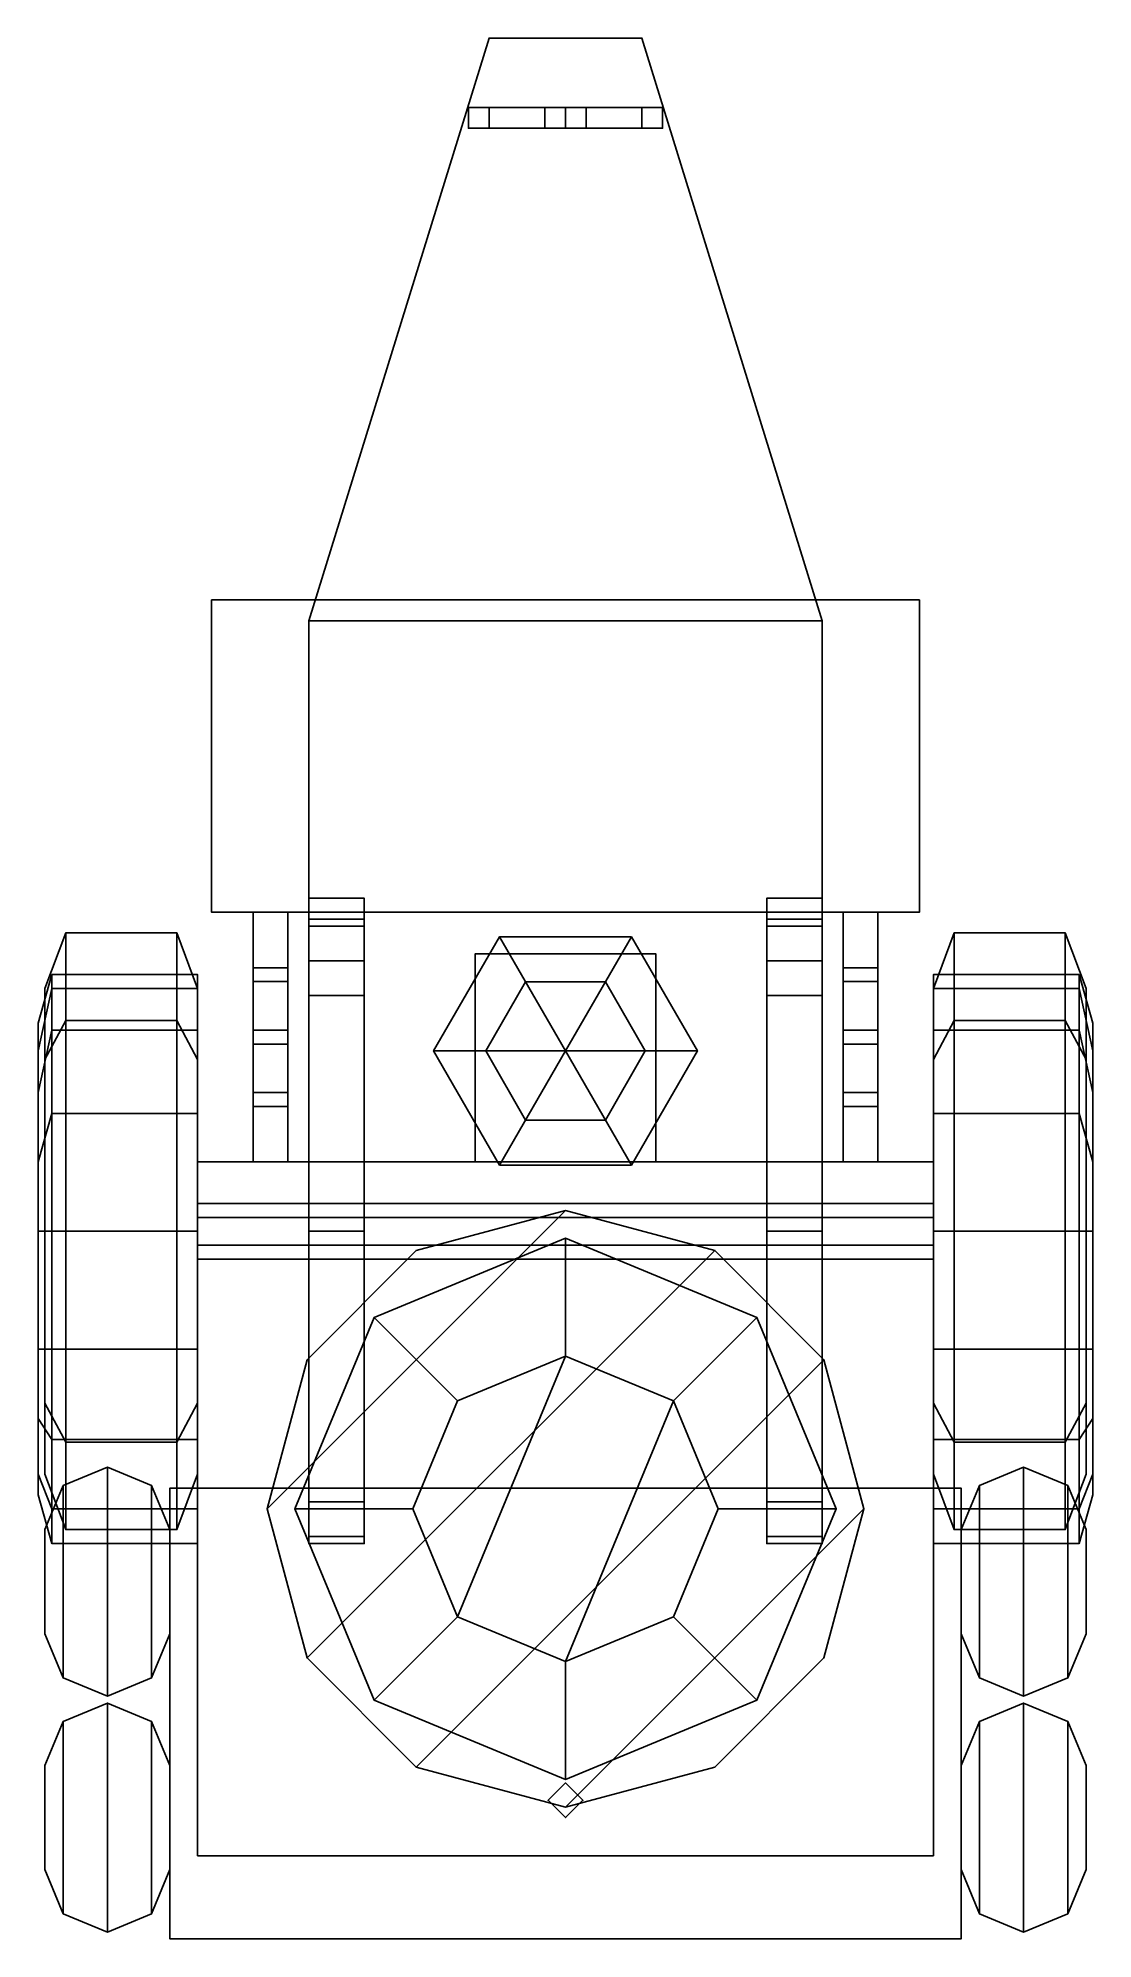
# Model space of a CAD drawing. Header units: millimetres. Extents: x -0.76 to 3, y -1.02 to 7.5.
# Drawn here: x -0.76 to 0.76, y -1.02 to 1.72 of the extents above.
import ezdxf

# ---------------------------------------------------------------- set-up
doc = ezdxf.new("R2010")
doc.units = ezdxf.units.MM
doc.layers.add('mudguards', color=6, linetype='Continuous')
doc.layers.add('wheels', color=2, linetype='Continuous')

msp = doc.modelspace()

# ---------------------------------------------------------------- linework, layer by layer
for points in [[(-0.11, 1.72, 0.68), (-0.37, 0.88, 0.68), (-0.37, 0.88, 0.75), (-0.11, 1.72, 0.75)], [(0.11, 1.72, 0.68), (0.37, 0.88, 0.68), (-0.37, 0.88, 0.68), (-0.11, 1.72, 0.68)], [(-0.11, 1.72, 0.75), (-0.37, 0.88, 0.75), (0.37, 0.88, 0.75), (0.11, 1.72, 0.75)], [(0.11, 1.72, 0.75), (0.11, 1.72, 0.68), (-0.11, 1.72, 0.68), (-0.11, 1.72, 0.75)], [(0.37, 0.88, 0.75), (0.37, 0.88, 0.68), (0.11, 1.72, 0.68), (0.11, 1.72, 0.75)], [(-0.14, 1.62, 0.68), (-0.03, 1.62), (-0.03, 1.59), (-0.14, 1.59, 0.68)], [(-0.11, 1.62, 0.68), (0, 1.62), (-0.03, 1.62), (-0.14, 1.62, 0.68)], [(0, 1.59), (0, 1.62), (-0.11, 1.62, 0.68), (-0.11, 1.59, 0.68)], [(-0.03, 1.59), (-0.03, 1.62), (0, 1.62), (0, 1.59)], [(0, 1.62), (0, 1.59), (0.11, 1.59, 0.68), (0.11, 1.62, 0.68)], [(0.14, 1.62, 0.68), (0.03, 1.62), (0, 1.62), (0.11, 1.62, 0.68)], [(0.03, 1.62), (0.03, 1.59), (0, 1.59), (0, 1.62)], [(0.14, 1.59, 0.68), (0.03, 1.59), (0.03, 1.62), (0.14, 1.62, 0.68)], [(-0.14, 1.59, 0.68), (-0.03, 1.59), (0, 1.59), (-0.11, 1.59, 0.68)], [(0.11, 1.59, 0.68), (0, 1.59), (0.03, 1.59), (0.14, 1.59, 0.68)], [(-0.51, 0.91, 0.75), (-0.51, 0.46, 0.75), (-0.51, 0.46, 1.33), (-0.51, 0.91, 1.33)], [(0.51, 0.91, 1.33), (0.51, 0.91, 0.75), (-0.51, 0.91, 0.75), (-0.51, 0.91, 1.33)], [(0.51, 0.91, 0.75), (0.51, 0.46, 0.75), (-0.51, 0.46, 0.75), (-0.51, 0.91, 0.75)], [(-0.51, 0.91, 1.33), (-0.51, 0.46, 1.33), (0.51, 0.46, 1.33), (0.51, 0.91, 1.33)], [(0.51, 0.46, 1.33), (0.51, 0.46, 0.75), (0.51, 0.91, 0.75), (0.51, 0.91, 1.33)], [(-0.37, 0.88, 0.68), (-0.37, -0.37, 0.68), (-0.37, -0.37, 0.75), (-0.37, 0.88, 0.75)], [(0.37, 0.88, 0.68), (0.37, -0.37, 0.68), (-0.37, -0.37, 0.68), (-0.37, 0.88, 0.68)], [(0.37, 0.88, 0.75), (0.37, 0.88, 0.68), (-0.37, 0.88, 0.68), (-0.37, 0.88, 0.75)], [(-0.37, 0.88, 0.75), (-0.37, -0.37, 0.75), (0.37, -0.37, 0.75), (0.37, 0.88, 0.75)], [(-0.37, 0.88, 0.75), (-0.37, 0.88, 0.68), (0.37, 0.88, 0.68), (0.37, 0.88, 0.75)], [(0.37, -0.37, 0.75), (0.37, -0.37, 0.68), (0.37, 0.88, 0.68), (0.37, 0.88, 0.75)], [(-0.29, 0.48, 0.68), (-0.29, 0.44, 0.62), (-0.37, 0.44, 0.62), (-0.37, 0.48, 0.68)], [(-0.37, 0.44, 0.62), (-0.37, 0.39, 0.62), (-0.37, 0.34, 0.68), (-0.37, 0.48, 0.68)], [(-0.29, 0.34, 0.68), (-0.29, 0.39, 0.62), (-0.29, 0.44, 0.62), (-0.29, 0.48, 0.68)], [(0.29, 0.44, 0.62), (0.29, 0.39, 0.62), (0.29, 0.34, 0.68), (0.29, 0.48, 0.68)], [(0.37, 0.48, 0.68), (0.37, 0.44, 0.62), (0.29, 0.44, 0.62), (0.29, 0.48, 0.68)], [(0.37, 0.34, 0.68), (0.37, 0.39, 0.62), (0.37, 0.44, 0.62), (0.37, 0.48, 0.68)], [(-0.51, 0.46, 1.33), (-0.51, 0.46, 0.75), (0.51, 0.46, 0.75), (0.51, 0.46, 1.33)], [(-0.45, 0.46, 0.8), (-0.45, 0.1, 0.8), (-0.45, 0.1, 0.84), (-0.45, 0.46, 0.84)], [(-0.4, 0.46, 0.8), (-0.4, 0.1, 0.8), (-0.45, 0.1, 0.8), (-0.45, 0.46, 0.8)], [(-0.45, 0.46, 0.84), (-0.45, 0.1, 0.84), (-0.4, 0.1, 0.84), (-0.4, 0.46, 0.84)], [(-0.45, 0.46, 1.16), (-0.45, 0.1, 1.16), (-0.45, 0.1, 1.2), (-0.45, 0.46, 1.2)], [(-0.4, 0.46, 1.16), (-0.4, 0.1, 1.16), (-0.45, 0.1, 1.16), (-0.45, 0.46, 1.16)], [(-0.45, 0.46, 1.2), (-0.45, 0.1, 1.2), (-0.4, 0.1, 1.2), (-0.4, 0.46, 1.2)], [(-0.4, 0.1, 0.84), (-0.4, 0.1, 0.8), (-0.4, 0.46, 0.8), (-0.4, 0.46, 0.84)], [(-0.4, 0.1, 1.2), (-0.4, 0.1, 1.16), (-0.4, 0.46, 1.16), (-0.4, 0.46, 1.2)], [(-0.29, 0.44, 0.62), (-0.29, 0.45, 0.58), (-0.37, 0.45, 0.58), (-0.37, 0.44, 0.62)], [(-0.37, 0.45, 0.58), (-0.37, 0.39, 0.57), (-0.37, 0.39, 0.62), (-0.37, 0.44, 0.62)], [(-0.29, 0.45, 0.56), (-0.29, 0, 0.46), (-0.37, 0, 0.46), (-0.37, 0.45, 0.56)], [(-0.37, 0.45, 0.56), (-0.37, 0, 0.46), (-0.37, 0, 0.51), (-0.37, 0.45, 0.58)], [(-0.37, 0.45, 0.58), (-0.37, 0, 0.51), (-0.29, 0, 0.51), (-0.29, 0.45, 0.58)], [(-0.29, 0.45, 0.58), (-0.29, 0.45, 0.56), (-0.37, 0.45, 0.56), (-0.37, 0.45, 0.58)], [(-0.29, 0.39, 0.62), (-0.29, 0.39, 0.57), (-0.29, 0.45, 0.58), (-0.29, 0.44, 0.62)], [(-0.29, 0, 0.51), (-0.29, 0, 0.46), (-0.29, 0.45, 0.56), (-0.29, 0.45, 0.58)], [(0.29, 0.45, 0.56), (0.29, 0, 0.46), (0.29, 0, 0.51), (0.29, 0.45, 0.58)], [(0.29, 0.45, 0.58), (0.29, 0, 0.51), (0.37, 0, 0.51), (0.37, 0.45, 0.58)], [(0.37, 0.45, 0.58), (0.37, 0.45, 0.56), (0.29, 0.45, 0.56), (0.29, 0.45, 0.58)], [(0.37, 0.45, 0.56), (0.37, 0, 0.46), (0.29, 0, 0.46), (0.29, 0.45, 0.56)], [(0.29, 0.45, 0.58), (0.29, 0.39, 0.57), (0.29, 0.39, 0.62), (0.29, 0.44, 0.62)], [(0.37, 0.44, 0.62), (0.37, 0.45, 0.58), (0.29, 0.45, 0.58), (0.29, 0.44, 0.62)], [(0.37, 0, 0.51), (0.37, 0, 0.46), (0.37, 0.45, 0.56), (0.37, 0.45, 0.58)], [(0.37, 0.39, 0.62), (0.37, 0.39, 0.57), (0.37, 0.45, 0.58), (0.37, 0.44, 0.62)], [(0.4, 0.46, 1.16), (0.4, 0.1, 1.16), (0.4, 0.1, 1.2), (0.4, 0.46, 1.2)], [(0.4, 0.46, 1.2), (0.4, 0.1, 1.2), (0.45, 0.1, 1.2), (0.45, 0.46, 1.2)], [(0.45, 0.46, 1.16), (0.45, 0.1, 1.16), (0.4, 0.1, 1.16), (0.4, 0.46, 1.16)], [(0.4, 0.46, 0.8), (0.4, 0.1, 0.8), (0.4, 0.1, 0.84), (0.4, 0.46, 0.84)], [(0.45, 0.46, 0.8), (0.45, 0.1, 0.8), (0.4, 0.1, 0.8), (0.4, 0.46, 0.8)], [(0.4, 0.46, 0.84), (0.4, 0.1, 0.84), (0.45, 0.1, 0.84), (0.45, 0.46, 0.84)], [(0.45, 0.1, 1.2), (0.45, 0.1, 1.16), (0.45, 0.46, 1.16), (0.45, 0.46, 1.2)], [(0.45, 0.1, 0.84), (0.45, 0.1, 0.8), (0.45, 0.46, 0.8), (0.45, 0.46, 0.84)], [(-0.095, 0.4245, 2.5), (-0.19, 0.26, 2.5), (0, 0.26, 2.64)], [(0.095, 0.4245, 2.5), (-0.095, 0.4245, 2.5), (0, 0.26, 2.64)], [(0.19, 0.26, 2.5), (0.095, 0.4245, 2.5), (0, 0.26, 2.64)], [(-0.37, 0.39, 0.62), (-0.37, 0.39, 0.57), (-0.29, 0.39, 0.57), (-0.29, 0.39, 0.62)], [(-0.37, 0.34, 0.68), (-0.37, 0.39, 0.62), (-0.29, 0.39, 0.62), (-0.29, 0.34, 0.68)], [(-0.13, 0.1, 1.03), (-0.13, 0.1, 1.03), (-0.13, 0.1, 1.33), (-0.13, 0.4, 1.33)], [(-0.13, 0.4, 1.33), (-0.13, 0.1, 1.33), (0.13, 0.1, 1.33), (0.13, 0.4, 1.33)], [(0.13, 0.4, 1.33), (0.13, 0.1, 1.03), (-0.13, 0.1, 1.03), (-0.13, 0.4, 1.33)], [(0.13, 0.1, 1.33), (0.13, 0.1, 1.03), (0.13, 0.1, 1.03), (0.13, 0.4, 1.33)], [(0.29, 0.34, 0.68), (0.29, 0.39, 0.62), (0.37, 0.39, 0.62), (0.37, 0.34, 0.68)], [(0.29, 0.39, 0.62), (0.29, 0.39, 0.57), (0.37, 0.39, 0.57), (0.37, 0.39, 0.62)], [(-0.4, 0.38, 1.16), (-0.4, 0.38, 0.84), (-0.45, 0.38, 0.84), (-0.45, 0.38, 1.16)], [(-0.45, 0.38, 0.84), (-0.45, 0.36, 0.84), (-0.45, 0.36, 1.16), (-0.45, 0.38, 1.16)], [(-0.45, 0.36, 1.16), (-0.45, 0.36, 0.84), (-0.4, 0.36, 0.84), (-0.4, 0.36, 1.16)], [(-0.4, 0.36, 1.16), (-0.4, 0.36, 0.84), (-0.4, 0.38, 0.84), (-0.4, 0.38, 1.16)], [(-0.0575, 0.3596, 1.33), (-0.115, 0.26, 1.33), (-0.115, 0.26, 2.5), (-0.0575, 0.3596, 2.5)], [(0.0575, 0.3596, 1.33), (-0.0575, 0.3596, 1.33), (-0.0575, 0.3596, 2.5), (0.0575, 0.3596, 2.5)], [(0.115, 0.26, 1.33), (0.0575, 0.3596, 1.33), (0.0575, 0.3596, 2.5), (0.115, 0.26, 2.5)], [(0.4, 0.38, 0.84), (0.4, 0.36, 0.84), (0.4, 0.36, 1.16), (0.4, 0.38, 1.16)], [(0.45, 0.38, 1.16), (0.45, 0.38, 0.84), (0.4, 0.38, 0.84), (0.4, 0.38, 1.16)], [(0.4, 0.36, 1.16), (0.4, 0.36, 0.84), (0.45, 0.36, 0.84), (0.45, 0.36, 1.16)], [(0.45, 0.36, 1.16), (0.45, 0.36, 0.84), (0.45, 0.38, 0.84), (0.45, 0.38, 1.16)], [(-0.45, 0.29, 0.84), (-0.45, 0.27, 0.84), (-0.45, 0.27, 1.16), (-0.45, 0.29, 1.16)], [(-0.4, 0.29, 1.16), (-0.4, 0.29, 0.84), (-0.45, 0.29, 0.84), (-0.45, 0.29, 1.16)], [(-0.4, 0.27, 1.16), (-0.4, 0.27, 0.84), (-0.4, 0.29, 0.84), (-0.4, 0.29, 1.16)], [(0.45, 0.29, 1.16), (0.45, 0.29, 0.84), (0.4, 0.29, 0.84), (0.4, 0.29, 1.16)], [(0.4, 0.29, 0.84), (0.4, 0.27, 0.84), (0.4, 0.27, 1.16), (0.4, 0.29, 1.16)], [(0.45, 0.27, 1.16), (0.45, 0.27, 0.84), (0.45, 0.29, 0.84), (0.45, 0.29, 1.16)], [(-0.45, 0.27, 1.16), (-0.45, 0.27, 0.84), (-0.4, 0.27, 0.84), (-0.4, 0.27, 1.16)], [(-0.19, 0.26, 2.5), (-0.095, 0.0955, 2.5), (0, 0.26, 2.64)], [(-0.115, 0.26, 1.33), (-0.0575, 0.1604, 1.33), (-0.0575, 0.1604, 2.5), (-0.115, 0.26, 2.5)], [(-0.095, 0.0955, 2.5), (0.095, 0.0955, 2.5), (0, 0.26, 2.64)], [(0.095, 0.0955, 2.5), (0.19, 0.26, 2.5), (0, 0.26, 2.64)], [(0.0575, 0.1604, 1.33), (0.115, 0.26, 1.33), (0.115, 0.26, 2.5), (0.0575, 0.1604, 2.5)], [(0.4, 0.27, 1.16), (0.4, 0.27, 0.84), (0.45, 0.27, 0.84), (0.45, 0.27, 1.16)], [(-0.45, 0.2, 0.84), (-0.45, 0.18, 0.84), (-0.45, 0.18, 1.16), (-0.45, 0.2, 1.16)], [(-0.4, 0.2, 1.16), (-0.4, 0.2, 0.84), (-0.45, 0.2, 0.84), (-0.45, 0.2, 1.16)], [(-0.4, 0.18, 1.16), (-0.4, 0.18, 0.84), (-0.4, 0.2, 0.84), (-0.4, 0.2, 1.16)], [(0.4, 0.2, 0.84), (0.4, 0.18, 0.84), (0.4, 0.18, 1.16), (0.4, 0.2, 1.16)], [(0.45, 0.2, 1.16), (0.45, 0.2, 0.84), (0.4, 0.2, 0.84), (0.4, 0.2, 1.16)], [(0.45, 0.18, 1.16), (0.45, 0.18, 0.84), (0.45, 0.2, 0.84), (0.45, 0.2, 1.16)], [(-0.45, 0.18, 1.16), (-0.45, 0.18, 0.84), (-0.4, 0.18, 0.84), (-0.4, 0.18, 1.16)], [(0.4, 0.18, 1.16), (0.4, 0.18, 0.84), (0.45, 0.18, 0.84), (0.45, 0.18, 1.16)], [(-0.0575, 0.1604, 1.33), (0.0575, 0.1604, 1.33), (0.0575, 0.1604, 2.5), (-0.0575, 0.1604, 2.5)], [(-0.53, 0.1, 0.8), (-0.53, -0.9, 0.8), (-0.53, -0.9, 1.33), (-0.53, 0.1, 1.33)], [(-0.53, 0.1, 1.33), (-0.53, -0.9, 1.33), (0.53, -0.9, 1.33), (0.53, 0.1, 1.33)], [(0.53, 0.1, 1.33), (0.53, 0.1, 0.8), (-0.53, 0.1, 0.8), (-0.53, 0.1, 1.33)], [(0.53, 0.1, 0.8), (0.53, -0.9, 0.8), (-0.53, -0.9, 0.8), (-0.53, 0.1, 0.8)], [(0.53, -0.9, 1.33), (0.53, -0.9, 0.8), (0.53, 0.1, 0.8), (0.53, 0.1, 1.33)], [(-0.215, -0.0276, 1.35), (-0.3724, -0.185, 1.35), (-0.43, -0.4, 1.35), (0, 0.03, 1.35)], [(0, 0.03, 1.35), (-0.43, -0.4, 1.35), (-0.3724, -0.615, 1.35), (0.215, -0.0276, 1.35)], [(0, 0.03, 1.33), (-0.215, -0.0276, 1.33), (-0.215, -0.0276, 1.35), (0, 0.03, 1.35)], [(0.215, -0.0276, 1.33), (0, 0.03, 1.33), (0, 0.03, 1.35), (0.215, -0.0276, 1.35)], [(-0.37, 0, 0.51), (-0.37, 0, 0.46), (-0.37, -0.45, 0.56), (-0.37, -0.45, 0.58)], [(-0.37, -0.45, 0.56), (-0.37, 0, 0.46), (-0.29, 0, 0.46), (-0.29, -0.45, 0.56)], [(-0.29, -0.45, 0.58), (-0.29, 0, 0.51), (-0.37, 0, 0.51), (-0.37, -0.45, 0.58)], [(-0.29, -0.45, 0.56), (-0.29, 0, 0.46), (-0.29, 0, 0.51), (-0.29, -0.45, 0.58)], [(0.29, -0.45, 0.56), (0.29, 0, 0.46), (0.37, 0, 0.46), (0.37, -0.45, 0.56)], [(0.37, -0.45, 0.58), (0.37, 0, 0.51), (0.29, 0, 0.51), (0.29, -0.45, 0.58)], [(0.29, 0, 0.51), (0.29, 0, 0.46), (0.29, -0.45, 0.56), (0.29, -0.45, 0.58)], [(0.37, -0.45, 0.56), (0.37, 0, 0.46), (0.37, 0, 0.51), (0.37, -0.45, 0.58)], [(0, -0.01, 1.35), (-0.2758, -0.1242, 1.35), (-0.1556, -0.2444, 1.46), (0, -0.18, 1.46)], [(0.2758, -0.1242, 1.35), (0, -0.01, 1.35), (0, -0.18, 1.46), (0.1556, -0.2444, 1.46)], [(-0.215, -0.0276, 1.33), (-0.3724, -0.185, 1.33), (-0.3724, -0.185, 1.35), (-0.215, -0.0276, 1.35)], [(0.215, -0.0276, 1.35), (-0.3724, -0.615, 1.35), (-0.215, -0.7724, 1.35), (0.3724, -0.185, 1.35)], [(0.3724, -0.185, 1.33), (0.215, -0.0276, 1.33), (0.215, -0.0276, 1.35), (0.3724, -0.185, 1.35)], [(-0.2758, -0.1242, 1.35), (-0.39, -0.4, 1.35), (-0.22, -0.4, 1.46), (-0.1556, -0.2444, 1.46)], [(0.39, -0.4, 1.35), (0.2758, -0.1242, 1.35), (0.1556, -0.2444, 1.46), (0.22, -0.4, 1.46)], [(-0.3724, -0.185, 1.33), (-0.43, -0.4, 1.33), (-0.43, -0.4, 1.35), (-0.3724, -0.185, 1.35)], [(-0.1556, -0.2444, 1.5), (-0.22, -0.4, 1.5), (-0.1556, -0.5556, 1.5), (0, -0.18, 1.5)], [(0.3724, -0.185, 1.35), (-0.215, -0.7724, 1.35), (0, -0.83, 1.35), (0.43, -0.4, 1.35)], [(0, -0.18, 1.46), (-0.1556, -0.2444, 1.46), (-0.1556, -0.2444, 1.5), (0, -0.18, 1.5)], [(0, -0.18, 1.5), (-0.1556, -0.5556, 1.5), (0, -0.62, 1.5), (0.1556, -0.2444, 1.5)], [(0.1556, -0.2444, 1.46), (0, -0.18, 1.46), (0, -0.18, 1.5), (0.1556, -0.2444, 1.5)], [(0.43, -0.4, 1.33), (0.3724, -0.185, 1.33), (0.3724, -0.185, 1.35), (0.43, -0.4, 1.35)], [(-0.1556, -0.2444, 1.46), (-0.22, -0.4, 1.46), (-0.22, -0.4, 1.5), (-0.1556, -0.2444, 1.5)], [(0.1556, -0.2444, 1.5), (0, -0.62, 1.5), (0.1556, -0.5556, 1.5), (0.22, -0.4, 1.5)], [(0.22, -0.4, 1.46), (0.1556, -0.2444, 1.46), (0.1556, -0.2444, 1.5), (0.22, -0.4, 1.5)], [(-0.66, -0.34, 0.81), (-0.7236, -0.3664, 0.81), (-0.7236, -0.3664, 1.16), (-0.66, -0.34, 1.16)], [(-0.66, -0.67, 0.81), (-0.7236, -0.6436, 0.81), (-0.7236, -0.3664, 0.81), (-0.66, -0.34, 0.81)], [(-0.66, -0.34, 1.16), (-0.7236, -0.3664, 1.16), (-0.7236, -0.6436, 1.16), (-0.66, -0.67, 1.16)], [(-0.5964, -0.3664, 0.81), (-0.66, -0.34, 0.81), (-0.66, -0.34, 1.16), (-0.5964, -0.3664, 1.16)], [(-0.5964, -0.6436, 0.81), (-0.66, -0.67, 0.81), (-0.66, -0.34, 0.81), (-0.5964, -0.3664, 0.81)], [(-0.5964, -0.3664, 1.16), (-0.66, -0.34, 1.16), (-0.66, -0.67, 1.16), (-0.5964, -0.6436, 1.16)], [(0.66, -0.34, 0.81), (0.5964, -0.3664, 0.81), (0.5964, -0.3664, 1.16), (0.66, -0.34, 1.16)], [(0.66, -0.34, 1.16), (0.5964, -0.3664, 1.16), (0.5964, -0.6436, 1.16), (0.66, -0.67, 1.16)], [(0.66, -0.67, 0.81), (0.5964, -0.6436, 0.81), (0.5964, -0.3664, 0.81), (0.66, -0.34, 0.81)], [(0.7236, -0.3664, 0.81), (0.66, -0.34, 0.81), (0.66, -0.34, 1.16), (0.7236, -0.3664, 1.16)], [(0.7236, -0.3664, 1.16), (0.66, -0.34, 1.16), (0.66, -0.67, 1.16), (0.7236, -0.6436, 1.16)], [(0.7236, -0.6436, 0.81), (0.66, -0.67, 0.81), (0.66, -0.34, 0.81), (0.7236, -0.3664, 0.81)], [(-0.7236, -0.3664, 0.81), (-0.75, -0.43, 0.81), (-0.75, -0.43, 1.16), (-0.7236, -0.3664, 1.16)], [(-0.7236, -0.6436, 0.81), (-0.75, -0.58, 0.81), (-0.75, -0.43, 0.81), (-0.7236, -0.3664, 0.81)], [(-0.7236, -0.3664, 1.16), (-0.75, -0.43, 1.16), (-0.75, -0.58, 1.16), (-0.7236, -0.6436, 1.16)], [(-0.57, -0.43, 0.81), (-0.5964, -0.3664, 0.81), (-0.5964, -0.3664, 1.16), (-0.57, -0.43, 1.16)], [(-0.57, -0.58, 0.81), (-0.5964, -0.6436, 0.81), (-0.5964, -0.3664, 0.81), (-0.57, -0.43, 0.81)], [(-0.57, -0.43, 1.16), (-0.5964, -0.3664, 1.16), (-0.5964, -0.6436, 1.16), (-0.57, -0.58, 1.16)], [(-0.57, -0.37, 0.6), (-0.57, -1.02, 0.6), (-0.57, -1.02, 0.8), (-0.57, -0.37, 0.8)], [(0.57, -0.37, 0.8), (0.57, -0.37, 0.6), (-0.57, -0.37, 0.6), (-0.57, -0.37, 0.8)], [(0.57, -0.37, 0.6), (0.57, -1.02, 0.6), (-0.57, -1.02, 0.6), (-0.57, -0.37, 0.6)], [(-0.57, -0.37, 0.8), (-0.57, -1.02, 0.8), (0.57, -1.02, 0.8), (0.57, -0.37, 0.8)], [(-0.37, -0.37, 0.75), (-0.37, -0.37, 0.68), (0.37, -0.37, 0.68), (0.37, -0.37, 0.75)], [(0.5964, -0.3664, 0.81), (0.57, -0.43, 0.81), (0.57, -0.43, 1.16), (0.5964, -0.3664, 1.16)], [(0.5964, -0.3664, 1.16), (0.57, -0.43, 1.16), (0.57, -0.58, 1.16), (0.5964, -0.6436, 1.16)], [(0.5964, -0.6436, 0.81), (0.57, -0.58, 0.81), (0.57, -0.43, 0.81), (0.5964, -0.3664, 0.81)], [(0.57, -1.02, 0.8), (0.57, -1.02, 0.6), (0.57, -0.37, 0.6), (0.57, -0.37, 0.8)], [(0.75, -0.43, 0.81), (0.7236, -0.3664, 0.81), (0.7236, -0.3664, 1.16), (0.75, -0.43, 1.16)], [(0.75, -0.43, 1.16), (0.7236, -0.3664, 1.16), (0.7236, -0.6436, 1.16), (0.75, -0.58, 1.16)], [(0.75, -0.58, 0.81), (0.7236, -0.6436, 0.81), (0.7236, -0.3664, 0.81), (0.75, -0.43, 0.81)], [(-0.43, -0.4, 1.33), (-0.3724, -0.615, 1.33), (-0.3724, -0.615, 1.35), (-0.43, -0.4, 1.35)], [(-0.39, -0.4, 1.35), (-0.2758, -0.6758, 1.35), (-0.1556, -0.5556, 1.46), (-0.22, -0.4, 1.46)], [(-0.37, -0.39, 0.6), (-0.37, -0.39, 0.57), (-0.37, -0.45, 0.58), (-0.37, -0.44, 0.6)], [(-0.29, -0.39, 0.6), (-0.29, -0.39, 0.57), (-0.37, -0.39, 0.57), (-0.37, -0.39, 0.6)], [(-0.29, -0.45, 0.58), (-0.29, -0.39, 0.57), (-0.29, -0.39, 0.6), (-0.29, -0.44, 0.6)], [(-0.22, -0.4, 1.46), (-0.1556, -0.5556, 1.46), (-0.1556, -0.5556, 1.5), (-0.22, -0.4, 1.5)], [(0.43, -0.4, 1.35), (0, -0.83, 1.35), (0.215, -0.7724, 1.35), (0.3724, -0.615, 1.35)], [(0.1556, -0.5556, 1.46), (0.22, -0.4, 1.46), (0.22, -0.4, 1.5), (0.1556, -0.5556, 1.5)], [(0.2758, -0.6758, 1.35), (0.39, -0.4, 1.35), (0.22, -0.4, 1.46), (0.1556, -0.5556, 1.46)], [(0.37, -0.39, 0.6), (0.37, -0.39, 0.57), (0.29, -0.39, 0.57), (0.29, -0.39, 0.6)], [(0.29, -0.39, 0.6), (0.29, -0.39, 0.57), (0.29, -0.45, 0.58), (0.29, -0.44, 0.6)], [(0.37, -0.45, 0.58), (0.37, -0.39, 0.57), (0.37, -0.39, 0.6), (0.37, -0.44, 0.6)], [(0.3724, -0.615, 1.33), (0.43, -0.4, 1.33), (0.43, -0.4, 1.35), (0.3724, -0.615, 1.35)], [(-0.75, -0.43, 0.81), (-0.75, -0.58, 0.81), (-0.75, -0.58, 1.16), (-0.75, -0.43, 1.16)], [(-0.57, -0.58, 0.81), (-0.57, -0.43, 0.81), (-0.57, -0.43, 1.16), (-0.57, -0.58, 1.16)], [(0.57, -0.43, 0.81), (0.57, -0.58, 0.81), (0.57, -0.58, 1.16), (0.57, -0.43, 1.16)], [(0.75, -0.58, 0.81), (0.75, -0.43, 0.81), (0.75, -0.43, 1.16), (0.75, -0.58, 1.16)], [(-0.37, -0.44, 0.6), (-0.37, -0.45, 0.58), (-0.29, -0.45, 0.58), (-0.29, -0.44, 0.6)], [(-0.37, -0.45, 0.58), (-0.37, -0.45, 0.56), (-0.29, -0.45, 0.56), (-0.29, -0.45, 0.58)], [(0.29, -0.44, 0.6), (0.29, -0.45, 0.58), (0.37, -0.45, 0.58), (0.37, -0.44, 0.6)], [(0.29, -0.45, 0.58), (0.29, -0.45, 0.56), (0.37, -0.45, 0.56), (0.37, -0.45, 0.58)], [(-0.2758, -0.6758, 1.35), (0, -0.79, 1.35), (0, -0.62, 1.46), (-0.1556, -0.5556, 1.46)], [(-0.1556, -0.5556, 1.46), (0, -0.62, 1.46), (0, -0.62, 1.5), (-0.1556, -0.5556, 1.5)], [(0, -0.62, 1.46), (0.1556, -0.5556, 1.46), (0.1556, -0.5556, 1.5), (0, -0.62, 1.5)], [(0, -0.79, 1.35), (0.2758, -0.6758, 1.35), (0.1556, -0.5556, 1.46), (0, -0.62, 1.46)], [(-0.75, -0.58, 0.81), (-0.7236, -0.6436, 0.81), (-0.7236, -0.6436, 1.16), (-0.75, -0.58, 1.16)], [(-0.5964, -0.6436, 0.81), (-0.57, -0.58, 0.81), (-0.57, -0.58, 1.16), (-0.5964, -0.6436, 1.16)], [(0.57, -0.58, 0.81), (0.5964, -0.6436, 0.81), (0.5964, -0.6436, 1.16), (0.57, -0.58, 1.16)], [(0.7236, -0.6436, 0.81), (0.75, -0.58, 0.81), (0.75, -0.58, 1.16), (0.7236, -0.6436, 1.16)], [(-0.3724, -0.615, 1.33), (-0.215, -0.7724, 1.33), (-0.215, -0.7724, 1.35), (-0.3724, -0.615, 1.35)], [(0.215, -0.7724, 1.33), (0.3724, -0.615, 1.33), (0.3724, -0.615, 1.35), (0.215, -0.7724, 1.35)], [(-0.7236, -0.6436, 0.81), (-0.66, -0.67, 0.81), (-0.66, -0.67, 1.16), (-0.7236, -0.6436, 1.16)], [(-0.66, -0.67, 0.81), (-0.5964, -0.6436, 0.81), (-0.5964, -0.6436, 1.16), (-0.66, -0.67, 1.16)], [(0.5964, -0.6436, 0.81), (0.66, -0.67, 0.81), (0.66, -0.67, 1.16), (0.5964, -0.6436, 1.16)], [(0.66, -0.67, 0.81), (0.7236, -0.6436, 0.81), (0.7236, -0.6436, 1.16), (0.66, -0.67, 1.16)], [(-0.66, -0.68, 0.81), (-0.7236, -0.7064, 0.81), (-0.7236, -0.7064, 1.16), (-0.66, -0.68, 1.16)], [(-0.66, -1.01, 0.81), (-0.7236, -0.9836, 0.81), (-0.7236, -0.7064, 0.81), (-0.66, -0.68, 0.81)], [(-0.66, -0.68, 1.16), (-0.7236, -0.7064, 1.16), (-0.7236, -0.9836, 1.16), (-0.66, -1.01, 1.16)], [(-0.5964, -0.7064, 0.81), (-0.66, -0.68, 0.81), (-0.66, -0.68, 1.16), (-0.5964, -0.7064, 1.16)], [(-0.5964, -0.9836, 0.81), (-0.66, -1.01, 0.81), (-0.66, -0.68, 0.81), (-0.5964, -0.7064, 0.81)], [(-0.5964, -0.7064, 1.16), (-0.66, -0.68, 1.16), (-0.66, -1.01, 1.16), (-0.5964, -0.9836, 1.16)], [(0.66, -0.68, 0.81), (0.5964, -0.7064, 0.81), (0.5964, -0.7064, 1.16), (0.66, -0.68, 1.16)], [(0.66, -1.01, 0.81), (0.5964, -0.9836, 0.81), (0.5964, -0.7064, 0.81), (0.66, -0.68, 0.81)], [(0.66, -0.68, 1.16), (0.5964, -0.7064, 1.16), (0.5964, -0.9836, 1.16), (0.66, -1.01, 1.16)], [(0.7236, -0.7064, 0.81), (0.66, -0.68, 0.81), (0.66, -0.68, 1.16), (0.7236, -0.7064, 1.16)], [(0.7236, -0.9836, 0.81), (0.66, -1.01, 0.81), (0.66, -0.68, 0.81), (0.7236, -0.7064, 0.81)], [(0.7236, -0.7064, 1.16), (0.66, -0.68, 1.16), (0.66, -1.01, 1.16), (0.7236, -0.9836, 1.16)], [(-0.7236, -0.7064, 0.81), (-0.75, -0.77, 0.81), (-0.75, -0.77, 1.16), (-0.7236, -0.7064, 1.16)], [(-0.7236, -0.9836, 0.81), (-0.75, -0.92, 0.81), (-0.75, -0.77, 0.81), (-0.7236, -0.7064, 0.81)], [(-0.7236, -0.7064, 1.16), (-0.75, -0.77, 1.16), (-0.75, -0.92, 1.16), (-0.7236, -0.9836, 1.16)], [(-0.57, -0.77, 0.81), (-0.5964, -0.7064, 0.81), (-0.5964, -0.7064, 1.16), (-0.57, -0.77, 1.16)], [(-0.57, -0.92, 0.81), (-0.5964, -0.9836, 0.81), (-0.5964, -0.7064, 0.81), (-0.57, -0.77, 0.81)], [(-0.57, -0.77, 1.16), (-0.5964, -0.7064, 1.16), (-0.5964, -0.9836, 1.16), (-0.57, -0.92, 1.16)], [(0.5964, -0.7064, 0.81), (0.57, -0.77, 0.81), (0.57, -0.77, 1.16), (0.5964, -0.7064, 1.16)], [(0.5964, -0.9836, 0.81), (0.57, -0.92, 0.81), (0.57, -0.77, 0.81), (0.5964, -0.7064, 0.81)], [(0.5964, -0.7064, 1.16), (0.57, -0.77, 1.16), (0.57, -0.92, 1.16), (0.5964, -0.9836, 1.16)], [(0.75, -0.77, 0.81), (0.7236, -0.7064, 0.81), (0.7236, -0.7064, 1.16), (0.75, -0.77, 1.16)], [(0.75, -0.92, 0.81), (0.7236, -0.9836, 0.81), (0.7236, -0.7064, 0.81), (0.75, -0.77, 0.81)], [(0.75, -0.77, 1.16), (0.7236, -0.7064, 1.16), (0.7236, -0.9836, 1.16), (0.75, -0.92, 1.16)], [(-0.75, -0.77, 0.81), (-0.75, -0.92, 0.81), (-0.75, -0.92, 1.16), (-0.75, -0.77, 1.16)], [(-0.57, -0.92, 0.81), (-0.57, -0.77, 0.81), (-0.57, -0.77, 1.16), (-0.57, -0.92, 1.16)], [(-0.215, -0.7724, 1.33), (0, -0.83, 1.33), (0, -0.83, 1.35), (-0.215, -0.7724, 1.35)], [(0, -0.83, 1.33), (0.215, -0.7724, 1.33), (0.215, -0.7724, 1.35), (0, -0.83, 1.35)], [(0.57, -0.77, 0.81), (0.57, -0.92, 0.81), (0.57, -0.92, 1.16), (0.57, -0.77, 1.16)], [(0.75, -0.92, 0.81), (0.75, -0.77, 0.81), (0.75, -0.77, 1.16), (0.75, -0.92, 1.16)], [(0, -0.795), (-0.025, -0.82), (-0.025, -0.82, 0.6), (0, -0.795, 0.6)], [(-0.025, -0.82), (0, -0.845), (0, -0.845, 0.6), (-0.025, -0.82, 0.6)], [(0.025, -0.82), (0, -0.795), (0, -0.795, 0.6), (0.025, -0.82, 0.6)], [(0, -0.845), (0.025, -0.82), (0.025, -0.82, 0.6), (0, -0.845, 0.6)], [(-0.53, -0.9, 1.33), (-0.53, -0.9, 0.8), (0.53, -0.9, 0.8), (0.53, -0.9, 1.33)], [(-0.75, -0.92, 0.81), (-0.7236, -0.9836, 0.81), (-0.7236, -0.9836, 1.16), (-0.75, -0.92, 1.16)], [(-0.5964, -0.9836, 0.81), (-0.57, -0.92, 0.81), (-0.57, -0.92, 1.16), (-0.5964, -0.9836, 1.16)], [(0.57, -0.92, 0.81), (0.5964, -0.9836, 0.81), (0.5964, -0.9836, 1.16), (0.57, -0.92, 1.16)], [(0.7236, -0.9836, 0.81), (0.75, -0.92, 0.81), (0.75, -0.92, 1.16), (0.7236, -0.9836, 1.16)], [(-0.7236, -0.9836, 0.81), (-0.66, -1.01, 0.81), (-0.66, -1.01, 1.16), (-0.7236, -0.9836, 1.16)], [(-0.66, -1.01, 0.81), (-0.5964, -0.9836, 0.81), (-0.5964, -0.9836, 1.16), (-0.66, -1.01, 1.16)], [(0.5964, -0.9836, 0.81), (0.66, -1.01, 0.81), (0.66, -1.01, 1.16), (0.5964, -0.9836, 1.16)], [(0.66, -1.01, 0.81), (0.7236, -0.9836, 0.81), (0.7236, -0.9836, 1.16), (0.66, -1.01, 1.16)], [(-0.57, -1.02, 0.8), (-0.57, -1.02, 0.6), (0.57, -1.02, 0.6), (0.57, -1.02, 0.8)]]:
    msp.add_3dface(points)
at = {"layer": 'mudguards'}
for points in [[(-0.74, 0.37, 0.8), (-0.74, 0.35, 0.84), (-0.76, 0.26, 0.82), (-0.76, 0.3, 0.78)], [(-0.76, 0.3, 0.78), (-0.76, 0.26, 0.82), (-0.74, 0.35, 0.84), (-0.74, 0.37, 0.8)], [(-0.53, 0.37, 0.8), (-0.53, 0.35, 0.84), (-0.74, 0.35, 0.84), (-0.74, 0.37, 0.8)], [(-0.74, 0.37, 0.8), (-0.74, 0.35, 0.84), (-0.53, 0.35, 0.84), (-0.53, 0.37, 0.8)], [(0.53, 0.37, 0.8), (0.53, 0.35, 0.84), (0.74, 0.35, 0.84), (0.74, 0.37, 0.8)], [(0.74, 0.37, 0.8), (0.74, 0.35, 0.84), (0.53, 0.35, 0.84), (0.53, 0.37, 0.8)], [(0.76, 0.3, 0.78), (0.76, 0.26, 0.82), (0.74, 0.35, 0.84), (0.74, 0.37, 0.8)], [(0.74, 0.37, 0.8), (0.74, 0.35, 0.84), (0.76, 0.26, 0.82), (0.76, 0.3, 0.78)], [(-0.76, 0.26, 0.82), (-0.76, 0.2, 0.84), (-0.74, 0.29, 0.88), (-0.74, 0.35, 0.84)], [(-0.74, 0.35, 0.84), (-0.74, 0.29, 0.88), (-0.76, 0.2, 0.84), (-0.76, 0.26, 0.82)], [(-0.53, 0.35, 0.84), (-0.53, 0.29, 0.88), (-0.74, 0.29, 0.88), (-0.74, 0.35, 0.84)], [(-0.74, 0.35, 0.84), (-0.74, 0.29, 0.88), (-0.53, 0.29, 0.88), (-0.53, 0.35, 0.84)], [(0.53, 0.35, 0.84), (0.53, 0.29, 0.88), (0.74, 0.29, 0.88), (0.74, 0.35, 0.84)], [(0.74, 0.35, 0.84), (0.74, 0.29, 0.88), (0.53, 0.29, 0.88), (0.53, 0.35, 0.84)], [(0.74, 0.35, 0.84), (0.74, 0.29, 0.88), (0.76, 0.2, 0.84), (0.76, 0.26, 0.82)], [(0.76, 0.26, 0.82), (0.76, 0.2, 0.84), (0.74, 0.29, 0.88), (0.74, 0.35, 0.84)], [(-0.76, 0.2, 0.84), (-0.76, 0.1, 0.86), (-0.74, 0.17, 0.92), (-0.74, 0.29, 0.88)], [(-0.74, 0.29, 0.88), (-0.74, 0.17, 0.92), (-0.76, 0.1, 0.86), (-0.76, 0.2, 0.84)], [(-0.74, 0.29, 0.88), (-0.74, 0.17, 0.92), (-0.53, 0.17, 0.92), (-0.53, 0.29, 0.88)], [(-0.53, 0.29, 0.88), (-0.53, 0.17, 0.92), (-0.74, 0.17, 0.92), (-0.74, 0.29, 0.88)], [(0.74, 0.29, 0.88), (0.74, 0.17, 0.92), (0.53, 0.17, 0.92), (0.53, 0.29, 0.88)], [(0.53, 0.29, 0.88), (0.53, 0.17, 0.92), (0.74, 0.17, 0.92), (0.74, 0.29, 0.88)], [(0.76, 0.2, 0.84), (0.76, 0.1, 0.86), (0.74, 0.17, 0.92), (0.74, 0.29, 0.88)], [(0.74, 0.29, 0.88), (0.74, 0.17, 0.92), (0.76, 0.1, 0.86), (0.76, 0.2, 0.84)], [(-0.74, 0.17, 0.92), (-0.74, 0, 0.94), (-0.76, 0, 0.86), (-0.76, 0.1, 0.86)], [(-0.76, 0.1, 0.86), (-0.76, 0, 0.86), (-0.74, 0, 0.94), (-0.74, 0.17, 0.92)], [(-0.53, 0.17, 0.92), (-0.53, 0, 0.94), (-0.74, 0, 0.94), (-0.74, 0.17, 0.92)], [(-0.74, 0.17, 0.92), (-0.74, 0, 0.94), (-0.53, 0, 0.94), (-0.53, 0.17, 0.92)], [(0.53, 0.17, 0.92), (0.53, 0, 0.94), (0.74, 0, 0.94), (0.74, 0.17, 0.92)], [(0.74, 0.17, 0.92), (0.74, 0, 0.94), (0.53, 0, 0.94), (0.53, 0.17, 0.92)], [(0.74, 0.17, 0.92), (0.74, 0, 0.94), (0.76, 0, 0.86), (0.76, 0.1, 0.86)], [(0.76, 0.1, 0.86), (0.76, 0, 0.86), (0.74, 0, 0.94), (0.74, 0.17, 0.92)], [(-0.76, 0, 0.86), (-0.76, -0.17, 0.79), (-0.74, -0.17, 0.9), (-0.74, 0, 0.94)], [(-0.74, 0, 0.94), (-0.74, -0.17, 0.9), (-0.76, -0.17, 0.79), (-0.76, 0, 0.86)], [(-0.53, 0, 0.94), (-0.53, -0.17, 0.9), (-0.74, -0.17, 0.9), (-0.74, 0, 0.94)], [(-0.74, 0, 0.94), (-0.74, -0.17, 0.9), (-0.53, -0.17, 0.9), (-0.53, 0, 0.94)], [(0.74, 0, 0.94), (0.74, -0.17, 0.9), (0.53, -0.17, 0.9), (0.53, 0, 0.94)], [(0.53, 0, 0.94), (0.53, -0.17, 0.9), (0.74, -0.17, 0.9), (0.74, 0, 0.94)], [(0.76, 0, 0.86), (0.76, -0.17, 0.79), (0.74, -0.17, 0.9), (0.74, 0, 0.94)], [(0.74, 0, 0.94), (0.74, -0.17, 0.9), (0.76, -0.17, 0.79), (0.76, 0, 0.86)], [(-0.74, -0.17, 0.9), (-0.74, -0.3, 0.83), (-0.76, -0.27, 0.73), (-0.76, -0.17, 0.79)], [(-0.76, -0.17, 0.79), (-0.76, -0.27, 0.73), (-0.74, -0.3, 0.83), (-0.74, -0.17, 0.9)], [(-0.53, -0.17, 0.9), (-0.53, -0.3, 0.83), (-0.74, -0.3, 0.83), (-0.74, -0.17, 0.9)], [(-0.74, -0.17, 0.9), (-0.74, -0.3, 0.83), (-0.53, -0.3, 0.83), (-0.53, -0.17, 0.9)], [(0.53, -0.17, 0.9), (0.53, -0.3, 0.83), (0.74, -0.3, 0.83), (0.74, -0.17, 0.9)], [(0.74, -0.17, 0.9), (0.74, -0.3, 0.83), (0.53, -0.3, 0.83), (0.53, -0.17, 0.9)], [(0.74, -0.17, 0.9), (0.74, -0.3, 0.83), (0.76, -0.27, 0.73), (0.76, -0.17, 0.79)], [(0.76, -0.17, 0.79), (0.76, -0.27, 0.73), (0.74, -0.3, 0.83), (0.74, -0.17, 0.9)], [(-0.76, -0.27, 0.73), (-0.76, -0.35, 0.63), (-0.74, -0.4, 0.71), (-0.74, -0.3, 0.83)], [(-0.74, -0.3, 0.83), (-0.74, -0.4, 0.71), (-0.76, -0.35, 0.63), (-0.76, -0.27, 0.73)], [(0.76, -0.27, 0.73), (0.76, -0.35, 0.63), (0.74, -0.4, 0.71), (0.74, -0.3, 0.83)], [(0.74, -0.3, 0.83), (0.74, -0.4, 0.71), (0.76, -0.35, 0.63), (0.76, -0.27, 0.73)], [(-0.53, -0.3, 0.83), (-0.53, -0.4, 0.71), (-0.74, -0.4, 0.71), (-0.74, -0.3, 0.83)], [(-0.74, -0.3, 0.83), (-0.74, -0.4, 0.71), (-0.53, -0.4, 0.71), (-0.53, -0.3, 0.83)], [(0.74, -0.3, 0.83), (0.74, -0.4, 0.71), (0.53, -0.4, 0.71), (0.53, -0.3, 0.83)], [(0.53, -0.3, 0.83), (0.53, -0.4, 0.71), (0.74, -0.4, 0.71), (0.74, -0.3, 0.83)], [(-0.74, -0.4, 0.71), (-0.74, -0.45, 0.59), (-0.76, -0.38, 0.58), (-0.76, -0.35, 0.63)], [(-0.76, -0.35, 0.63), (-0.76, -0.38, 0.58), (-0.74, -0.45, 0.59), (-0.74, -0.4, 0.71)], [(0.74, -0.4, 0.71), (0.74, -0.45, 0.59), (0.76, -0.38, 0.58), (0.76, -0.35, 0.63)], [(0.76, -0.35, 0.63), (0.76, -0.38, 0.58), (0.74, -0.45, 0.59), (0.74, -0.4, 0.71)], [(-0.74, -0.4, 0.71), (-0.74, -0.45, 0.59), (-0.53, -0.45, 0.59), (-0.53, -0.4, 0.71)], [(-0.53, -0.4, 0.71), (-0.53, -0.45, 0.59), (-0.74, -0.45, 0.59), (-0.74, -0.4, 0.71)], [(0.74, -0.4, 0.71), (0.74, -0.45, 0.59), (0.53, -0.45, 0.59), (0.53, -0.4, 0.71)], [(0.53, -0.4, 0.71), (0.53, -0.45, 0.59), (0.74, -0.45, 0.59), (0.74, -0.4, 0.71)]]:
    msp.add_3dface(points, dxfattribs=at)
at = {"layer": 'wheels'}
for points in [[(-0.72, 0.43, 0.42), (-0.72, 0.3041, 0.1159), (-0.75, 0.2475, 0.1725), (-0.75, 0.35, 0.42)], [(-0.72, 0.3041, 0.7241), (-0.72, 0.43, 0.42), (-0.75, 0.35, 0.42), (-0.75, 0.2475, 0.6675)], [(-0.56, 0.43, 0.42), (-0.56, 0.3041, 0.1159), (-0.72, 0.3041, 0.1159), (-0.72, 0.43, 0.42)], [(-0.56, 0.3041, 0.7241), (-0.56, 0.43, 0.42), (-0.72, 0.43, 0.42), (-0.72, 0.3041, 0.7241)], [(-0.56, 0.3041, 0.1159), (-0.56, 0.43, 0.42), (-0.53, 0.35, 0.42), (-0.53, 0.2475, 0.1725)], [(-0.56, 0.43, 0.42), (-0.56, 0.3041, 0.7241), (-0.53, 0.2475, 0.6675), (-0.53, 0.35, 0.42)], [(0.56, 0.3041, 0.7241), (0.56, 0.43, 0.42), (0.53, 0.35, 0.42), (0.53, 0.2475, 0.6675)], [(0.56, 0.43, 0.42), (0.56, 0.3041, 0.1159), (0.53, 0.2475, 0.1725), (0.53, 0.35, 0.42)], [(0.72, 0.3041, 0.7241), (0.72, 0.43, 0.42), (0.56, 0.43, 0.42), (0.56, 0.3041, 0.7241)], [(0.72, 0.43, 0.42), (0.72, 0.3041, 0.1159), (0.56, 0.3041, 0.1159), (0.56, 0.43, 0.42)], [(0.72, 0.3041, 0.1159), (0.72, 0.43, 0.42), (0.75, 0.35, 0.42), (0.75, 0.2475, 0.1725)], [(0.72, 0.43, 0.42), (0.72, 0.3041, 0.7241), (0.75, 0.2475, 0.6675), (0.75, 0.35, 0.42)], [(-0.75, -0.2475, 0.6675), (-0.75, 0.35, 0.42), (-0.75, 0.2475, 0.1725), (-0.75, -0.35, 0.42)], [(-0.75, 0, 0.77), (-0.75, 0.2475, 0.6675), (-0.75, 0.35, 0.42), (-0.75, -0.2475, 0.6675)], [(-0.53, 0.2475, 0.6675), (-0.53, -0.35, 0.42), (-0.53, -0.2475, 0.1725), (-0.53, 0.35, 0.42)], [(-0.53, 0.35, 0.42), (-0.53, -0.2475, 0.1725), (-0.53, 0, 0.07), (-0.53, 0.2475, 0.1725)], [(0.53, 0, 0.77), (0.53, 0.2475, 0.6675), (0.53, 0.35, 0.42), (0.53, -0.2475, 0.6675)], [(0.53, -0.2475, 0.6675), (0.53, 0.35, 0.42), (0.53, 0.2475, 0.1725), (0.53, -0.35, 0.42)], [(0.75, 0.35, 0.42), (0.75, -0.2475, 0.1725), (0.75, 0, 0.07), (0.75, 0.2475, 0.1725)], [(0.75, 0.2475, 0.6675), (0.75, -0.35, 0.42), (0.75, -0.2475, 0.1725), (0.75, 0.35, 0.42)], [(-0.72, 0.3041, 0.1159), (-0.72, 0, -0.01), (-0.75, 0, 0.07), (-0.75, 0.2475, 0.1725)], [(-0.72, 0, 0.85), (-0.72, 0.3041, 0.7241), (-0.75, 0.2475, 0.6675), (-0.75, 0, 0.77)], [(-0.56, 0.3041, 0.1159), (-0.56, 0, -0.01), (-0.72, 0, -0.01), (-0.72, 0.3041, 0.1159)], [(-0.56, 0, 0.85), (-0.56, 0.3041, 0.7241), (-0.72, 0.3041, 0.7241), (-0.72, 0, 0.85)], [(-0.56, 0, -0.01), (-0.56, 0.3041, 0.1159), (-0.53, 0.2475, 0.1725), (-0.53, 0, 0.07)], [(-0.56, 0.3041, 0.7241), (-0.56, 0, 0.85), (-0.53, 0, 0.77), (-0.53, 0.2475, 0.6675)], [(0.56, 0, 0.85), (0.56, 0.3041, 0.7241), (0.53, 0.2475, 0.6675), (0.53, 0, 0.77)], [(0.56, 0.3041, 0.1159), (0.56, 0, -0.01), (0.53, 0, 0.07), (0.53, 0.2475, 0.1725)], [(0.72, 0, 0.85), (0.72, 0.3041, 0.7241), (0.56, 0.3041, 0.7241), (0.56, 0, 0.85)], [(0.72, 0.3041, 0.1159), (0.72, 0, -0.01), (0.56, 0, -0.01), (0.56, 0.3041, 0.1159)], [(0.72, 0, -0.01), (0.72, 0.3041, 0.1159), (0.75, 0.2475, 0.1725), (0.75, 0, 0.07)], [(0.72, 0.3041, 0.7241), (0.72, 0, 0.85), (0.75, 0, 0.77), (0.75, 0.2475, 0.6675)], [(-0.75, -0.35, 0.42), (-0.75, 0.2475, 0.1725), (-0.75, 0, 0.07), (-0.75, -0.2475, 0.1725)], [(-0.53, 0, 0.77), (-0.53, -0.2475, 0.6675), (-0.53, -0.35, 0.42), (-0.53, 0.2475, 0.6675)], [(0.53, -0.35, 0.42), (0.53, 0.2475, 0.1725), (0.53, 0, 0.07), (0.53, -0.2475, 0.1725)], [(0.75, 0, 0.77), (0.75, -0.2475, 0.6675), (0.75, -0.35, 0.42), (0.75, 0.2475, 0.6675)], [(0.53, 0.02, 0.4546), (0.53, 0.04, 0.42), (-0.53, 0.04, 0.42), (-0.53, 0.02, 0.4546)], [(0.53, 0.04, 0.42), (0.53, 0.02, 0.3854), (-0.53, 0.02, 0.3854), (-0.53, 0.04, 0.42)], [(-0.72, 0, -0.01), (-0.72, -0.3041, 0.1159), (-0.75, -0.2475, 0.1725), (-0.75, 0, 0.07)], [(-0.56, 0, -0.01), (-0.56, -0.3041, 0.1159), (-0.72, -0.3041, 0.1159), (-0.72, 0, -0.01)], [(-0.56, 0, 0.85), (-0.56, -0.3041, 0.7241), (-0.53, -0.2475, 0.6675), (-0.53, 0, 0.77)], [(0.53, -0.02, 0.4546), (0.53, 0.02, 0.4546), (-0.53, 0.02, 0.4546), (-0.53, -0.02, 0.4546)], [(0.53, 0.02, 0.3854), (0.53, -0.02, 0.3854), (-0.53, -0.02, 0.3854), (-0.53, 0.02, 0.3854)], [(0.56, 0, -0.01), (0.56, -0.3041, 0.1159), (0.53, -0.2475, 0.1725), (0.53, 0, 0.07)], [(0.72, 0, -0.01), (0.72, -0.3041, 0.1159), (0.56, -0.3041, 0.1159), (0.56, 0, -0.01)], [(0.72, 0, 0.85), (0.72, -0.3041, 0.7241), (0.75, -0.2475, 0.6675), (0.75, 0, 0.77)], [(-0.72, -0.3041, 0.7241), (-0.72, 0, 0.85), (-0.75, 0, 0.77), (-0.75, -0.2475, 0.6675)], [(-0.56, -0.3041, 0.7241), (-0.56, 0, 0.85), (-0.72, 0, 0.85), (-0.72, -0.3041, 0.7241)], [(-0.56, -0.3041, 0.1159), (-0.56, 0, -0.01), (-0.53, 0, 0.07), (-0.53, -0.2475, 0.1725)], [(0.53, -0.04, 0.42), (0.53, -0.02, 0.4546), (-0.53, -0.02, 0.4546), (-0.53, -0.04, 0.42)], [(0.53, -0.02, 0.3854), (0.53, -0.04, 0.42), (-0.53, -0.04, 0.42), (-0.53, -0.02, 0.3854)], [(0.56, -0.3041, 0.7241), (0.56, 0, 0.85), (0.53, 0, 0.77), (0.53, -0.2475, 0.6675)], [(0.72, -0.3041, 0.7241), (0.72, 0, 0.85), (0.56, 0, 0.85), (0.56, -0.3041, 0.7241)], [(0.72, -0.3041, 0.1159), (0.72, 0, -0.01), (0.75, 0, 0.07), (0.75, -0.2475, 0.1725)], [(-0.72, -0.3041, 0.1159), (-0.72, -0.43, 0.42), (-0.75, -0.35, 0.42), (-0.75, -0.2475, 0.1725)], [(-0.72, -0.43, 0.42), (-0.72, -0.3041, 0.7241), (-0.75, -0.2475, 0.6675), (-0.75, -0.35, 0.42)], [(-0.56, -0.43, 0.42), (-0.56, -0.3041, 0.1159), (-0.53, -0.2475, 0.1725), (-0.53, -0.35, 0.42)], [(-0.56, -0.3041, 0.7241), (-0.56, -0.43, 0.42), (-0.53, -0.35, 0.42), (-0.53, -0.2475, 0.6675)], [(0.56, -0.43, 0.42), (0.56, -0.3041, 0.7241), (0.53, -0.2475, 0.6675), (0.53, -0.35, 0.42)], [(0.56, -0.3041, 0.1159), (0.56, -0.43, 0.42), (0.53, -0.35, 0.42), (0.53, -0.2475, 0.1725)], [(0.72, -0.43, 0.42), (0.72, -0.3041, 0.1159), (0.75, -0.2475, 0.1725), (0.75, -0.35, 0.42)], [(0.72, -0.3041, 0.7241), (0.72, -0.43, 0.42), (0.75, -0.35, 0.42), (0.75, -0.2475, 0.6675)], [(-0.56, -0.3041, 0.1159), (-0.56, -0.43, 0.42), (-0.72, -0.43, 0.42), (-0.72, -0.3041, 0.1159)], [(-0.56, -0.43, 0.42), (-0.56, -0.3041, 0.7241), (-0.72, -0.3041, 0.7241), (-0.72, -0.43, 0.42)], [(0.72, -0.43, 0.42), (0.72, -0.3041, 0.7241), (0.56, -0.3041, 0.7241), (0.56, -0.43, 0.42)], [(0.72, -0.3041, 0.1159), (0.72, -0.43, 0.42), (0.56, -0.43, 0.42), (0.56, -0.3041, 0.1159)]]:
    msp.add_3dface(points, dxfattribs=at)

doc.saveas('drawing.dxf')
